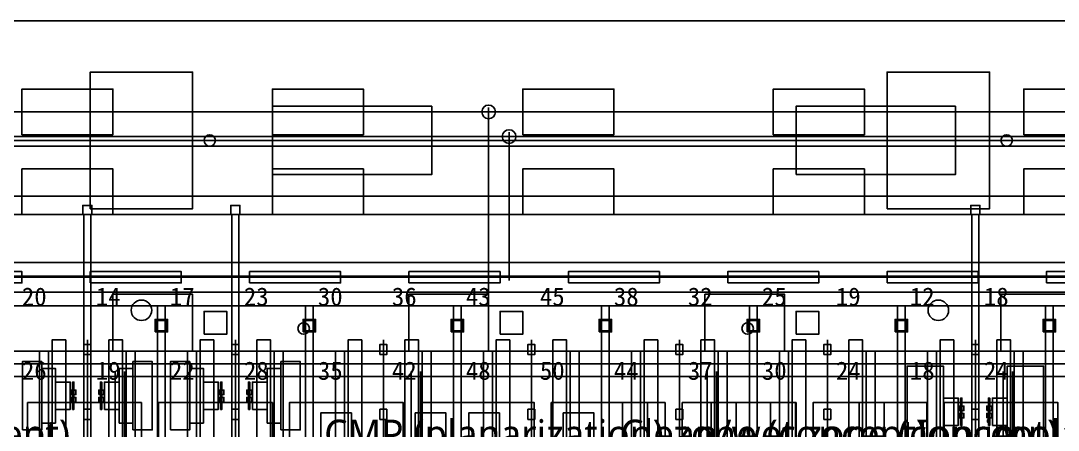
# Model space of a CAD drawing. Header units: metres. Extents: x -1640 to 1560, y -268 to 2338.
# Drawn here: x 166.9 to 258, y 1034.1 to 1070 of the extents above; entities that cross this region are included whole.
import ezdxf

# ---------------------------------------------------------------- set-up
doc = ezdxf.new("R2010")
doc.units = ezdxf.units.M
for name, color, linetype in [('1F_EHS_EXIT_DOOR_CONCEPT', 3, 'Continuous'), ('1F_EHS_EXTINGUISHER_HYDRANT_CABINET_CONCEPT', 1, 'Continuous'), ('1F_ELEC', 6, 'Continuous'), ('1F_STRUCT_COLUMN', 8, 'Continuous'), ('1F_SUPPORT', 4, 'Continuous'), ('1F_ZONE', 3, 'Continuous'), ('2F_CSF_LATERAL_RACK_CONCEPT', 9, 'Continuous'), ('2F_EHS_EXIT_DOOR_CONCEPT', 3, 'Continuous'), ('2F_EHS_EXTINGUISHER_HYDRANT_CABINET_CONCEPT', 1, 'Continuous'), ('2F_STRUCT_COLUMN', 8, 'Continuous'), ('2F_SUPPORT', 4, 'Continuous'), ('2F_ZONE', 3, 'Continuous'), ('3F_CLEANROOM_OVERHEAD_PIPE_DUCT_CONCEPT', 9, 'Continuous'), ('3F_CMP', 5, 'Continuous'), ('3F_EHS_EGRESS_DIST_M', 2, 'Continuous'), ('3F_EHS_EXIT_DOOR_CONCEPT', 3, 'Continuous'), ('3F_EHS_EXTINGUISHER_HYDRANT_CABINET_CONCEPT', 1, 'Continuous'), ('3F_ETCH', 2, 'Continuous'), ('3F_FOUP', 5, 'Continuous'), ('3F_IMP', 1, 'Continuous'), ('3F_OHT', 9, 'Continuous'), ('3F_OHTV', 1, 'Continuous'), ('3F_SUPPORT', 4, 'Continuous'), ('3F_TBAR', 6, 'Continuous'), ('3F_TEXT', 7, 'Continuous'), ('3F_WET', 6, 'Continuous'), ('3F_ZONE', 3, 'Continuous'), ('4F_DCC', 3, 'Continuous'), ('4F_FFU', 1, 'Continuous'), ('4F_MAU', 2, 'Continuous'), ('4F_STRUCT_PLENUM_TRUSS_CONCEPT', 9, 'Continuous'), ('4F_SUPPORT', 4, 'Continuous'), ('4F_ZONE', 3, 'Continuous'), ('5F_EHS_EXIT_DOOR_CONCEPT', 3, 'Continuous'), ('5F_EHS_EXTINGUISHER_HYDRANT_CABINET_CONCEPT', 1, 'Continuous'), ('5F_ELEC', 6, 'Continuous'), ('5F_STRUCT_COLUMN', 8, 'Continuous'), ('5F_SUPPORT', 4, 'Continuous'), ('5F_ZONE', 3, 'Continuous'), ('6F_CSF_LATERAL_RACK_CONCEPT', 9, 'Continuous'), ('6F_EHS_EXIT_DOOR_CONCEPT', 3, 'Continuous'), ('6F_EHS_EXTINGUISHER_HYDRANT_CABINET_CONCEPT', 1, 'Continuous'), ('6F_STRUCT_COLUMN', 8, 'Continuous'), ('6F_SUPPORT', 4, 'Continuous'), ('6F_ZONE', 3, 'Continuous'), ('7F_CLEANROOM_OVERHEAD_PIPE_DUCT_CONCEPT', 9, 'Continuous'), ('7F_CMP', 5, 'Continuous'), ('7F_EHS_EGRESS_DIST_M', 2, 'Continuous'), ('7F_EHS_EXIT_DOOR_CONCEPT', 3, 'Continuous'), ('7F_EHS_EXTINGUISHER_HYDRANT_CABINET_CONCEPT', 1, 'Continuous'), ('7F_ETCH', 2, 'Continuous'), ('7F_FOUP', 5, 'Continuous'), ('7F_IMP', 1, 'Continuous'), ('7F_OHT', 9, 'Continuous'), ('7F_OHTV', 1, 'Continuous'), ('7F_SUPPORT', 4, 'Continuous'), ('7F_TBAR', 6, 'Continuous'), ('7F_TEXT', 7, 'Continuous'), ('7F_WET', 6, 'Continuous'), ('7F_ZONE', 3, 'Continuous'), ('8F_DCC', 3, 'Continuous'), ('8F_FFU', 1, 'Continuous'), ('8F_MAU', 2, 'Continuous'), ('8F_STRUCT_PLENUM_TRUSS_CONCEPT', 9, 'Continuous'), ('8F_SUPPORT', 4, 'Continuous'), ('8F_ZONE', 3, 'Continuous'), ('EHS_TREATED_EXHAUST', 30, 'Continuous'), ('OUTLINE', 7, 'Continuous'), ('RF_RSC', 4, 'Continuous'), ('RF_STACK', 2, 'Continuous'), ('UTIL_CHW.R_CONCEPT', 2, 'Continuous'), ('UTIL_CHW.S_CONCEPT', 1, 'Continuous'), ('UTIL_ELEC.EMERG_CONCEPT', 4, 'Continuous'), ('UTIL_ELEC.MV_CONCEPT', 1, 'Continuous'), ('UTIL_ELEC.UPS_CONCEPT', 3, 'Continuous'), ('UTIL_EXH.HEAT_CONCEPT', 1, 'Continuous'), ('UTIL_EXH.HEAT_RISER', 1, 'Continuous'), ('UTIL_EXH.VOC_CONCEPT', 6, 'Continuous'), ('UTIL_EXH.VOC_RISER', 6, 'Continuous'), ('UTIL_HR_CONCEPT', 5, 'Continuous'), ('UTIL_PCW.R_CONCEPT', 1, 'Continuous'), ('UTIL_PCW.S_CONCEPT', 6, 'Continuous'), ('UTIL_WW.AA_CONCEPT', 3, 'Continuous'), ('UTIL_WW.F_CONCEPT', 2, 'Continuous'), ('UTIL_WW.ORG_CONCEPT', 4, 'Continuous')]:
    doc.layers.add(name, color=color, linetype=linetype)
doc.styles.add('KO', font='malgun.ttf')

msp = doc.modelspace()

# ---------------------------------------------------------------- linework, layer by layer
at = {"layer": '1F_EHS_EXIT_DOOR_CONCEPT'}
for centre in [(177.5, 1044.6), (247.5, 1044.6)]:
    msp.add_circle(centre, 0.9, dxfattribs=at)
at = {"layer": '1F_EHS_EXTINGUISHER_HYDRANT_CABINET_CONCEPT'}
for centre in [(183.5, 1059.5), (253.5, 1059.5), (191.75, 1043), (230.75, 1043)]:
    msp.add_circle(centre, 0.5, dxfattribs=at)
at = {"layer": '1F_ELEC'}
for points in [[(167, 1060), (175, 1060), (175, 1064), (167, 1064)], [(189, 1060), (197, 1060), (197, 1064), (189, 1064)], [(211, 1060), (219, 1060), (219, 1064), (211, 1064)], [(233, 1060), (241, 1060), (241, 1064), (233, 1064)], [(255, 1060), (263, 1060), (263, 1064), (255, 1064)], [(167, 1053), (175, 1053), (175, 1057), (167, 1057)], [(189, 1053), (197, 1053), (197, 1057), (189, 1057)], [(211, 1053), (219, 1053), (219, 1057), (211, 1057)], [(233, 1053), (241, 1053), (241, 1057), (233, 1057)], [(255, 1053), (263, 1053), (263, 1057), (255, 1057)]]:
    msp.add_lwpolyline(points, close=True, dxfattribs=at)
at = {"layer": '1F_STRUCT_COLUMN'}
for points in [[(178.7, 1042.7), (179.8, 1042.7), (179.8, 1043.8), (178.7, 1043.8)], [(191.7, 1042.7), (192.8, 1042.7), (192.8, 1043.8), (191.7, 1043.8)], [(204.7, 1042.7), (205.8, 1042.7), (205.8, 1043.8), (204.7, 1043.8)], [(217.7, 1042.7), (218.8, 1042.7), (218.8, 1043.8), (217.7, 1043.8)], [(230.7, 1042.7), (231.8, 1042.7), (231.8, 1043.8), (230.7, 1043.8)], [(243.7, 1042.7), (244.8, 1042.7), (244.8, 1043.8), (243.7, 1043.8)], [(256.7, 1042.7), (257.8, 1042.7), (257.8, 1043.8), (256.7, 1043.8)]]:
    msp.add_lwpolyline(points, close=True, dxfattribs=at)
at = {"layer": '1F_SUPPORT'}
for points in [[(173, 1053.5), (182, 1053.5), (182, 1065.5), (173, 1065.5)], [(243, 1053.5), (252, 1053.5), (252, 1065.5), (243, 1065.5)]]:
    msp.add_lwpolyline(points, close=True, dxfattribs=at)
at = {"layer": '1F_ZONE'}
msp.add_lwpolyline([(16.5, 887), (290, 887), (290, 1045), (16.5, 1045)], close=True, dxfattribs=at)
at = {"layer": '2F_CSF_LATERAL_RACK_CONCEPT'}
for points in [[(168.55, 891), (169.35, 891), (169.35, 1041), (168.55, 1041)], [(176.15, 891), (176.95, 891), (176.95, 1041), (176.15, 1041)], [(181.55, 891), (182.35, 891), (182.35, 1041), (181.55, 1041)], [(189.15, 891), (189.95, 891), (189.95, 1041), (189.15, 1041)], [(194.55, 891), (195.35, 891), (195.35, 1041), (194.55, 1041)], [(202.15, 891), (202.95, 891), (202.95, 1041), (202.15, 1041)], [(207.55, 891), (208.35, 891), (208.35, 1041), (207.55, 1041)], [(215.15, 891), (215.95, 891), (215.95, 1041), (215.15, 1041)], [(220.55, 891), (221.35, 891), (221.35, 1041), (220.55, 1041)], [(228.15, 891), (228.95, 891), (228.95, 1041), (228.15, 1041)], [(233.55, 891), (234.35, 891), (234.35, 1041), (233.55, 1041)], [(241.15, 891), (241.95, 891), (241.95, 1041), (241.15, 1041)], [(246.55, 891), (247.35, 891), (247.35, 1041), (246.55, 1041)], [(254.15, 891), (254.95, 891), (254.95, 1041), (254.15, 1041)]]:
    msp.add_lwpolyline(points, close=True, dxfattribs=at)
at = {"layer": '2F_EHS_EXIT_DOOR_CONCEPT'}
for centre in [(177.5, 1044.6), (247.5, 1044.6)]:
    msp.add_circle(centre, 0.9, dxfattribs=at)
at = {"layer": '2F_EHS_EXTINGUISHER_HYDRANT_CABINET_CONCEPT'}
for centre in [(183.5, 1059.5), (253.5, 1059.5)]:
    msp.add_circle(centre, 0.5, dxfattribs=at)
at = {"layer": '2F_STRUCT_COLUMN'}
for points in [[(178.8, 1042.8), (179.7, 1042.8), (179.7, 1043.7), (178.8, 1043.7)], [(191.8, 1042.8), (192.7, 1042.8), (192.7, 1043.7), (191.8, 1043.7)], [(204.8, 1042.8), (205.7, 1042.8), (205.7, 1043.7), (204.8, 1043.7)], [(217.8, 1042.8), (218.7, 1042.8), (218.7, 1043.7), (217.8, 1043.7)], [(230.8, 1042.8), (231.7, 1042.8), (231.7, 1043.7), (230.8, 1043.7)], [(243.8, 1042.8), (244.7, 1042.8), (244.7, 1043.7), (243.8, 1043.7)], [(256.8, 1042.8), (257.7, 1042.8), (257.7, 1043.7), (256.8, 1043.7)]]:
    msp.add_lwpolyline(points, close=True, dxfattribs=at)
at = {"layer": '2F_SUPPORT'}
for points in [[(173, 1053.5), (182, 1053.5), (182, 1065.5), (173, 1065.5)], [(243, 1053.5), (252, 1053.5), (252, 1065.5), (243, 1065.5)]]:
    msp.add_lwpolyline(points, close=True, dxfattribs=at)
at = {"layer": '2F_ZONE'}
msp.add_lwpolyline([(16.5, 887), (290, 887), (290, 1045), (16.5, 1045)], close=True, dxfattribs=at)
at = {"layer": '3F_CLEANROOM_OVERHEAD_PIPE_DUCT_CONCEPT'}
for points in [[(169.65, 890), (170.85, 890), (170.85, 1042), (169.65, 1042)], [(174.65, 890), (175.85, 890), (175.85, 1042), (174.65, 1042)], [(182.65, 890), (183.85, 890), (183.85, 1042), (182.65, 1042)], [(187.65, 890), (188.85, 890), (188.85, 1042), (187.65, 1042)], [(195.65, 890), (196.85, 890), (196.85, 1042), (195.65, 1042)], [(200.65, 890), (201.85, 890), (201.85, 1042), (200.65, 1042)], [(208.65, 890), (209.85, 890), (209.85, 1042), (208.65, 1042)], [(213.65, 890), (214.85, 890), (214.85, 1042), (213.65, 1042)], [(221.65, 890), (222.85, 890), (222.85, 1042), (221.65, 1042)], [(226.65, 890), (227.85, 890), (227.85, 1042), (226.65, 1042)], [(234.65, 890), (235.85, 890), (235.85, 1042), (234.65, 1042)], [(239.65, 890), (240.85, 890), (240.85, 1042), (239.65, 1042)], [(247.65, 890), (248.85, 890), (248.85, 1042), (247.65, 1042)], [(252.65, 890), (253.85, 890), (253.85, 1042), (252.65, 1042)]]:
    msp.add_lwpolyline(points, close=True, dxfattribs=at)
at = {"layer": '3F_CMP'}
for points in [[(193.25, 1030.1), (195.95, 1030.1), (195.95, 1035.6), (193.25, 1035.6)], [(201.55, 1030.1), (204.25, 1030.1), (204.25, 1035.6), (201.55, 1035.6)], [(206.25, 1030.1), (208.95, 1030.1), (208.95, 1035.6), (206.25, 1035.6)], [(214.55, 1030.1), (217.25, 1030.1), (217.25, 1035.6), (214.55, 1035.6)]]:
    msp.add_lwpolyline(points, close=True, dxfattribs=at)
at = {"layer": '3F_EHS_EXIT_DOOR_CONCEPT'}
for centre in [(177.5, 1044.6), (247.5, 1044.6)]:
    msp.add_circle(centre, 0.9, dxfattribs=at)
at = {"layer": '3F_EHS_EXTINGUISHER_HYDRANT_CABINET_CONCEPT'}
for centre in [(183.5, 1059.5), (253.5, 1059.5)]:
    msp.add_circle(centre, 0.5, dxfattribs=at)
at = {"layer": '3F_ETCH'}
for points in [[(167.05, 1034.1), (168.75, 1034.1), (168.75, 1040.1), (167.05, 1040.1)], [(176.75, 1034.1), (178.45, 1034.1), (178.45, 1040.1), (176.75, 1040.1)], [(180.05, 1034.1), (181.75, 1034.1), (181.75, 1040.1), (180.05, 1040.1)], [(189.75, 1034.1), (191.45, 1034.1), (191.45, 1040.1), (189.75, 1040.1)], [(168.75, 1034.7), (169.95, 1034.7), (169.95, 1039.5), (168.75, 1039.5)], [(175.55, 1034.7), (176.75, 1034.7), (176.75, 1039.5), (175.55, 1039.5)], [(181.75, 1034.7), (182.95, 1034.7), (182.95, 1039.5), (181.75, 1039.5)], [(188.55, 1034.7), (189.75, 1034.7), (189.75, 1039.5), (188.55, 1039.5)], [(169.95, 1035.9), (171.25, 1035.9), (171.25, 1038.3), (169.95, 1038.3)], [(174.25, 1035.9), (175.55, 1035.9), (175.55, 1038.3), (174.25, 1038.3)], [(182.95, 1035.9), (184.25, 1035.9), (184.25, 1038.3), (182.95, 1038.3)], [(187.25, 1035.9), (188.55, 1035.9), (188.55, 1038.3), (187.25, 1038.3)]]:
    msp.add_lwpolyline(points, close=True, dxfattribs=at)
at = {"layer": '3F_FOUP'}
for points in [[(171.3, 1037.2), (171.75, 1037.2), (171.75, 1037.6), (171.3, 1037.6)], [(173.75, 1037.2), (174.2, 1037.2), (174.2, 1037.6), (173.75, 1037.6)], [(184.3, 1037.2), (184.75, 1037.2), (184.75, 1037.6), (184.3, 1037.6)], [(186.75, 1037.2), (187.2, 1037.2), (187.2, 1037.6), (186.75, 1037.6)], [(171.3, 1036.55), (171.75, 1036.55), (171.75, 1036.95), (171.3, 1036.95)], [(173.75, 1036.55), (174.2, 1036.55), (174.2, 1036.95), (173.75, 1036.95)], [(184.3, 1036.55), (184.75, 1036.55), (184.75, 1036.95), (184.3, 1036.95)], [(186.75, 1036.55), (187.2, 1036.55), (187.2, 1036.95), (186.75, 1036.95)], [(249.3, 1035.8), (249.75, 1035.8), (249.75, 1036.2), (249.3, 1036.2)], [(251.75, 1035.8), (252.2, 1035.8), (252.2, 1036.2), (251.75, 1036.2)], [(249.3, 1035.15), (249.75, 1035.15), (249.75, 1035.55), (249.3, 1035.55)], [(251.75, 1035.15), (252.2, 1035.15), (252.2, 1035.55), (251.75, 1035.55)]]:
    msp.add_lwpolyline(points, close=True, dxfattribs=at)
at = {"layer": '3F_IMP'}
for points in [[(244.75, 1031.7), (247.95, 1031.7), (247.95, 1039.7), (244.75, 1039.7)], [(253.55, 1031.7), (256.75, 1031.7), (256.75, 1039.7), (253.55, 1039.7)], [(247.95, 1034.5), (249.25, 1034.5), (249.25, 1036.9), (247.95, 1036.9)], [(252.25, 1034.5), (253.55, 1034.5), (253.55, 1036.9), (252.25, 1036.9)]]:
    msp.add_lwpolyline(points, close=True, dxfattribs=at)
at = {"layer": '3F_OHT'}
for p, q in [((172.75, 970), (172.75, 1042)), ((185.75, 970), (185.75, 1042)), ((198.75, 970), (198.75, 1042)), ((211.75, 970), (211.75, 1042)), ((224.75, 970), (224.75, 1042)), ((237.75, 970), (237.75, 1042)), ((250.75, 970), (250.75, 1042))]:
    msp.add_line(p, q, dxfattribs=at)
at = {"layer": '3F_OHTV'}
for points in [[(172.45, 1040.71), (173.05, 1040.71), (173.05, 1041.61), (172.45, 1041.61)], [(185.45, 1040.71), (186.05, 1040.71), (186.05, 1041.61), (185.45, 1041.61)], [(198.45, 1040.71), (199.05, 1040.71), (199.05, 1041.61), (198.45, 1041.61)], [(211.45, 1040.71), (212.05, 1040.71), (212.05, 1041.61), (211.45, 1041.61)], [(224.45, 1040.71), (225.05, 1040.71), (225.05, 1041.61), (224.45, 1041.61)], [(237.45, 1040.71), (238.05, 1040.71), (238.05, 1041.61), (237.45, 1041.61)], [(250.45, 1040.71), (251.05, 1040.71), (251.05, 1041.61), (250.45, 1041.61)], [(172.45, 1035.02), (173.05, 1035.02), (173.05, 1035.92), (172.45, 1035.92)], [(185.45, 1035.02), (186.05, 1035.02), (186.05, 1035.92), (185.45, 1035.92)], [(198.45, 1035.02), (199.05, 1035.02), (199.05, 1035.92), (198.45, 1035.92)], [(211.45, 1035.02), (212.05, 1035.02), (212.05, 1035.92), (211.45, 1035.92)], [(224.45, 1035.02), (225.05, 1035.02), (225.05, 1035.92), (224.45, 1035.92)], [(237.45, 1035.02), (238.05, 1035.02), (238.05, 1035.92), (237.45, 1035.92)], [(250.45, 1035.02), (251.05, 1035.02), (251.05, 1035.92), (250.45, 1035.92)]]:
    msp.add_lwpolyline(points, close=True, dxfattribs=at)
at = {"layer": '3F_SUPPORT'}
for points in [[(173, 1053.5), (182, 1053.5), (182, 1065.5), (173, 1065.5)], [(243, 1053.5), (252, 1053.5), (252, 1065.5), (243, 1065.5)]]:
    msp.add_lwpolyline(points, close=True, dxfattribs=at)
at = {"layer": '3F_TBAR'}
for points in [[(171.45, 1035.9), (171.57, 1035.9), (171.57, 1038.3), (171.45, 1038.3)], [(173.9, 1035.9), (174.02, 1035.9), (174.02, 1038.3), (173.9, 1038.3)], [(184.45, 1035.9), (184.57, 1035.9), (184.57, 1038.3), (184.45, 1038.3)], [(186.9, 1035.9), (187.02, 1035.9), (187.02, 1038.3), (186.9, 1038.3)], [(249.45, 1034.5), (249.57, 1034.5), (249.57, 1036.9), (249.45, 1036.9)], [(251.9, 1034.5), (252.02, 1034.5), (252.02, 1036.9), (251.9, 1036.9)]]:
    msp.add_lwpolyline(points, close=True, dxfattribs=at)
at = {"layer": '3F_WET'}
for points in [[(219.75, 1027.5), (221.95, 1027.5), (221.95, 1036.5), (219.75, 1036.5)], [(227.55, 1027.5), (229.75, 1027.5), (229.75, 1036.5), (227.55, 1036.5)], [(232.75, 1027.5), (234.95, 1027.5), (234.95, 1036.5), (232.75, 1036.5)], [(240.55, 1027.5), (242.75, 1027.5), (242.75, 1036.5), (240.55, 1036.5)]]:
    msp.add_lwpolyline(points, close=True, dxfattribs=at)
at = {"layer": '3F_ZONE'}
msp.add_lwpolyline([(16.5, 887), (290, 887), (290, 1045), (16.5, 1045)], close=True, dxfattribs=at)
at = {"layer": '4F_DCC'}
for points in [[(159, 1047), (167, 1047), (167, 1048), (159, 1048)], [(173, 1047), (181, 1047), (181, 1048), (173, 1048)], [(187, 1047), (195, 1047), (195, 1048), (187, 1048)], [(201, 1047), (209, 1047), (209, 1048), (201, 1048)], [(215, 1047), (223, 1047), (223, 1048), (215, 1048)], [(229, 1047), (237, 1047), (237, 1048), (229, 1048)], [(243, 1047), (251, 1047), (251, 1048), (243, 1048)], [(257, 1047), (265, 1047), (265, 1048), (257, 1048)]]:
    msp.add_lwpolyline(points, close=True, dxfattribs=at)
at = {"layer": '4F_FFU'}
for points in [[(167.5, 1026.5), (177.5, 1026.5), (177.5, 1036.5), (167.5, 1036.5)], [(179, 1026.5), (189, 1026.5), (189, 1036.5), (179, 1036.5)], [(190.5, 1026.5), (200.5, 1026.5), (200.5, 1036.5), (190.5, 1036.5)], [(202, 1026.5), (212, 1026.5), (212, 1036.5), (202, 1036.5)], [(213.5, 1026.5), (223.5, 1026.5), (223.5, 1036.5), (213.5, 1036.5)], [(225, 1026.5), (235, 1026.5), (235, 1036.5), (225, 1036.5)], [(236.5, 1026.5), (246.5, 1026.5), (246.5, 1036.5), (236.5, 1036.5)], [(248, 1026.5), (258, 1026.5), (258, 1036.5), (248, 1036.5)]]:
    msp.add_lwpolyline(points, close=True, dxfattribs=at)
at = {"layer": '4F_MAU'}
for points in [[(189, 1056.5), (203, 1056.5), (203, 1062.5), (189, 1062.5)], [(235, 1056.5), (249, 1056.5), (249, 1062.5), (235, 1062.5)]]:
    msp.add_lwpolyline(points, close=True, dxfattribs=at)
at = {"layer": '4F_STRUCT_PLENUM_TRUSS_CONCEPT'}
for points in [[(178.9, 887), (179.6, 887), (179.6, 1045), (178.9, 1045)], [(191.9, 887), (192.6, 887), (192.6, 1045), (191.9, 1045)], [(204.9, 887), (205.6, 887), (205.6, 1045), (204.9, 1045)], [(217.9, 887), (218.6, 887), (218.6, 1045), (217.9, 1045)], [(230.9, 887), (231.6, 887), (231.6, 1045), (230.9, 1045)], [(243.9, 887), (244.6, 887), (244.6, 1045), (243.9, 1045)], [(256.9, 887), (257.6, 887), (257.6, 1045), (256.9, 1045)]]:
    msp.add_lwpolyline(points, close=True, dxfattribs=at)
at = {"layer": '4F_SUPPORT'}
for points in [[(173, 1053.5), (182, 1053.5), (182, 1065.5), (173, 1065.5)], [(243, 1053.5), (252, 1053.5), (252, 1065.5), (243, 1065.5)]]:
    msp.add_lwpolyline(points, close=True, dxfattribs=at)
at = {"layer": '4F_ZONE'}
msp.add_lwpolyline([(16.5, 887), (290, 887), (290, 1045), (16.5, 1045)], close=True, dxfattribs=at)
at = {"layer": '5F_EHS_EXIT_DOOR_CONCEPT'}
for centre in [(177.5, 1044.6), (247.5, 1044.6)]:
    msp.add_circle(centre, 0.9, dxfattribs=at)
at = {"layer": '5F_EHS_EXTINGUISHER_HYDRANT_CABINET_CONCEPT'}
for centre in [(183.5, 1059.5), (253.5, 1059.5), (191.75, 1043), (230.75, 1043)]:
    msp.add_circle(centre, 0.5, dxfattribs=at)
at = {"layer": '5F_ELEC'}
for points in [[(167, 1060), (175, 1060), (175, 1064), (167, 1064)], [(189, 1060), (197, 1060), (197, 1064), (189, 1064)], [(211, 1060), (219, 1060), (219, 1064), (211, 1064)], [(233, 1060), (241, 1060), (241, 1064), (233, 1064)], [(255, 1060), (263, 1060), (263, 1064), (255, 1064)], [(167, 1053), (175, 1053), (175, 1057), (167, 1057)], [(189, 1053), (197, 1053), (197, 1057), (189, 1057)], [(211, 1053), (219, 1053), (219, 1057), (211, 1057)], [(233, 1053), (241, 1053), (241, 1057), (233, 1057)], [(255, 1053), (263, 1053), (263, 1057), (255, 1057)]]:
    msp.add_lwpolyline(points, close=True, dxfattribs=at)
at = {"layer": '5F_STRUCT_COLUMN'}
for points in [[(178.7, 1042.7), (179.8, 1042.7), (179.8, 1043.8), (178.7, 1043.8)], [(191.7, 1042.7), (192.8, 1042.7), (192.8, 1043.8), (191.7, 1043.8)], [(204.7, 1042.7), (205.8, 1042.7), (205.8, 1043.8), (204.7, 1043.8)], [(217.7, 1042.7), (218.8, 1042.7), (218.8, 1043.8), (217.7, 1043.8)], [(230.7, 1042.7), (231.8, 1042.7), (231.8, 1043.8), (230.7, 1043.8)], [(243.7, 1042.7), (244.8, 1042.7), (244.8, 1043.8), (243.7, 1043.8)], [(256.7, 1042.7), (257.8, 1042.7), (257.8, 1043.8), (256.7, 1043.8)]]:
    msp.add_lwpolyline(points, close=True, dxfattribs=at)
at = {"layer": '5F_SUPPORT'}
for points in [[(173, 1053.5), (182, 1053.5), (182, 1065.5), (173, 1065.5)], [(243, 1053.5), (252, 1053.5), (252, 1065.5), (243, 1065.5)]]:
    msp.add_lwpolyline(points, close=True, dxfattribs=at)
at = {"layer": '5F_ZONE'}
msp.add_lwpolyline([(16.5, 887), (290, 887), (290, 1045), (16.5, 1045)], close=True, dxfattribs=at)
at = {"layer": '6F_CSF_LATERAL_RACK_CONCEPT'}
for points in [[(168.55, 891), (169.35, 891), (169.35, 1041), (168.55, 1041)], [(176.15, 891), (176.95, 891), (176.95, 1041), (176.15, 1041)], [(181.55, 891), (182.35, 891), (182.35, 1041), (181.55, 1041)], [(189.15, 891), (189.95, 891), (189.95, 1041), (189.15, 1041)], [(194.55, 891), (195.35, 891), (195.35, 1041), (194.55, 1041)], [(202.15, 891), (202.95, 891), (202.95, 1041), (202.15, 1041)], [(207.55, 891), (208.35, 891), (208.35, 1041), (207.55, 1041)], [(215.15, 891), (215.95, 891), (215.95, 1041), (215.15, 1041)], [(220.55, 891), (221.35, 891), (221.35, 1041), (220.55, 1041)], [(228.15, 891), (228.95, 891), (228.95, 1041), (228.15, 1041)], [(233.55, 891), (234.35, 891), (234.35, 1041), (233.55, 1041)], [(241.15, 891), (241.95, 891), (241.95, 1041), (241.15, 1041)], [(246.55, 891), (247.35, 891), (247.35, 1041), (246.55, 1041)], [(254.15, 891), (254.95, 891), (254.95, 1041), (254.15, 1041)]]:
    msp.add_lwpolyline(points, close=True, dxfattribs=at)
at = {"layer": '6F_EHS_EXIT_DOOR_CONCEPT'}
for centre in [(177.5, 1044.6), (247.5, 1044.6)]:
    msp.add_circle(centre, 0.9, dxfattribs=at)
at = {"layer": '6F_EHS_EXTINGUISHER_HYDRANT_CABINET_CONCEPT'}
for centre in [(183.5, 1059.5), (253.5, 1059.5)]:
    msp.add_circle(centre, 0.5, dxfattribs=at)
at = {"layer": '6F_STRUCT_COLUMN'}
for points in [[(178.8, 1042.8), (179.7, 1042.8), (179.7, 1043.7), (178.8, 1043.7)], [(191.8, 1042.8), (192.7, 1042.8), (192.7, 1043.7), (191.8, 1043.7)], [(204.8, 1042.8), (205.7, 1042.8), (205.7, 1043.7), (204.8, 1043.7)], [(217.8, 1042.8), (218.7, 1042.8), (218.7, 1043.7), (217.8, 1043.7)], [(230.8, 1042.8), (231.7, 1042.8), (231.7, 1043.7), (230.8, 1043.7)], [(243.8, 1042.8), (244.7, 1042.8), (244.7, 1043.7), (243.8, 1043.7)], [(256.8, 1042.8), (257.7, 1042.8), (257.7, 1043.7), (256.8, 1043.7)]]:
    msp.add_lwpolyline(points, close=True, dxfattribs=at)
at = {"layer": '6F_SUPPORT'}
for points in [[(173, 1053.5), (182, 1053.5), (182, 1065.5), (173, 1065.5)], [(243, 1053.5), (252, 1053.5), (252, 1065.5), (243, 1065.5)]]:
    msp.add_lwpolyline(points, close=True, dxfattribs=at)
at = {"layer": '6F_ZONE'}
msp.add_lwpolyline([(16.5, 887), (290, 887), (290, 1045), (16.5, 1045)], close=True, dxfattribs=at)
at = {"layer": '7F_CLEANROOM_OVERHEAD_PIPE_DUCT_CONCEPT'}
for points in [[(169.65, 890), (170.85, 890), (170.85, 1042), (169.65, 1042)], [(174.65, 890), (175.85, 890), (175.85, 1042), (174.65, 1042)], [(182.65, 890), (183.85, 890), (183.85, 1042), (182.65, 1042)], [(187.65, 890), (188.85, 890), (188.85, 1042), (187.65, 1042)], [(195.65, 890), (196.85, 890), (196.85, 1042), (195.65, 1042)], [(200.65, 890), (201.85, 890), (201.85, 1042), (200.65, 1042)], [(208.65, 890), (209.85, 890), (209.85, 1042), (208.65, 1042)], [(213.65, 890), (214.85, 890), (214.85, 1042), (213.65, 1042)], [(221.65, 890), (222.85, 890), (222.85, 1042), (221.65, 1042)], [(226.65, 890), (227.85, 890), (227.85, 1042), (226.65, 1042)], [(234.65, 890), (235.85, 890), (235.85, 1042), (234.65, 1042)], [(239.65, 890), (240.85, 890), (240.85, 1042), (239.65, 1042)], [(247.65, 890), (248.85, 890), (248.85, 1042), (247.65, 1042)], [(252.65, 890), (253.85, 890), (253.85, 1042), (252.65, 1042)]]:
    msp.add_lwpolyline(points, close=True, dxfattribs=at)
at = {"layer": '7F_CMP'}
for points in [[(193.25, 1030.1), (195.95, 1030.1), (195.95, 1035.6), (193.25, 1035.6)], [(201.55, 1030.1), (204.25, 1030.1), (204.25, 1035.6), (201.55, 1035.6)], [(206.25, 1030.1), (208.95, 1030.1), (208.95, 1035.6), (206.25, 1035.6)], [(214.55, 1030.1), (217.25, 1030.1), (217.25, 1035.6), (214.55, 1035.6)]]:
    msp.add_lwpolyline(points, close=True, dxfattribs=at)
at = {"layer": '7F_EHS_EXIT_DOOR_CONCEPT'}
for centre in [(177.5, 1044.6), (247.5, 1044.6)]:
    msp.add_circle(centre, 0.9, dxfattribs=at)
at = {"layer": '7F_EHS_EXTINGUISHER_HYDRANT_CABINET_CONCEPT'}
for centre in [(183.5, 1059.5), (253.5, 1059.5)]:
    msp.add_circle(centre, 0.5, dxfattribs=at)
at = {"layer": '7F_ETCH'}
for points in [[(167.05, 1034.1), (168.75, 1034.1), (168.75, 1040.1), (167.05, 1040.1)], [(176.75, 1034.1), (178.45, 1034.1), (178.45, 1040.1), (176.75, 1040.1)], [(180.05, 1034.1), (181.75, 1034.1), (181.75, 1040.1), (180.05, 1040.1)], [(189.75, 1034.1), (191.45, 1034.1), (191.45, 1040.1), (189.75, 1040.1)], [(168.75, 1034.7), (169.95, 1034.7), (169.95, 1039.5), (168.75, 1039.5)], [(175.55, 1034.7), (176.75, 1034.7), (176.75, 1039.5), (175.55, 1039.5)], [(181.75, 1034.7), (182.95, 1034.7), (182.95, 1039.5), (181.75, 1039.5)], [(188.55, 1034.7), (189.75, 1034.7), (189.75, 1039.5), (188.55, 1039.5)], [(169.95, 1035.9), (171.25, 1035.9), (171.25, 1038.3), (169.95, 1038.3)], [(174.25, 1035.9), (175.55, 1035.9), (175.55, 1038.3), (174.25, 1038.3)], [(182.95, 1035.9), (184.25, 1035.9), (184.25, 1038.3), (182.95, 1038.3)], [(187.25, 1035.9), (188.55, 1035.9), (188.55, 1038.3), (187.25, 1038.3)]]:
    msp.add_lwpolyline(points, close=True, dxfattribs=at)
at = {"layer": '7F_FOUP'}
for points in [[(171.3, 1037.2), (171.75, 1037.2), (171.75, 1037.6), (171.3, 1037.6)], [(173.75, 1037.2), (174.2, 1037.2), (174.2, 1037.6), (173.75, 1037.6)], [(184.3, 1037.2), (184.75, 1037.2), (184.75, 1037.6), (184.3, 1037.6)], [(186.75, 1037.2), (187.2, 1037.2), (187.2, 1037.6), (186.75, 1037.6)], [(171.3, 1036.55), (171.75, 1036.55), (171.75, 1036.95), (171.3, 1036.95)], [(173.75, 1036.55), (174.2, 1036.55), (174.2, 1036.95), (173.75, 1036.95)], [(184.3, 1036.55), (184.75, 1036.55), (184.75, 1036.95), (184.3, 1036.95)], [(186.75, 1036.55), (187.2, 1036.55), (187.2, 1036.95), (186.75, 1036.95)], [(249.3, 1035.8), (249.75, 1035.8), (249.75, 1036.2), (249.3, 1036.2)], [(251.75, 1035.8), (252.2, 1035.8), (252.2, 1036.2), (251.75, 1036.2)], [(249.3, 1035.15), (249.75, 1035.15), (249.75, 1035.55), (249.3, 1035.55)], [(251.75, 1035.15), (252.2, 1035.15), (252.2, 1035.55), (251.75, 1035.55)]]:
    msp.add_lwpolyline(points, close=True, dxfattribs=at)
at = {"layer": '7F_IMP'}
for points in [[(244.75, 1031.7), (247.95, 1031.7), (247.95, 1039.7), (244.75, 1039.7)], [(253.55, 1031.7), (256.75, 1031.7), (256.75, 1039.7), (253.55, 1039.7)], [(247.95, 1034.5), (249.25, 1034.5), (249.25, 1036.9), (247.95, 1036.9)], [(252.25, 1034.5), (253.55, 1034.5), (253.55, 1036.9), (252.25, 1036.9)]]:
    msp.add_lwpolyline(points, close=True, dxfattribs=at)
at = {"layer": '7F_OHT'}
for p, q in [((172.75, 970), (172.75, 1042)), ((185.75, 970), (185.75, 1042)), ((198.75, 970), (198.75, 1042)), ((211.75, 970), (211.75, 1042)), ((224.75, 970), (224.75, 1042)), ((237.75, 970), (237.75, 1042)), ((250.75, 970), (250.75, 1042))]:
    msp.add_line(p, q, dxfattribs=at)
at = {"layer": '7F_OHTV'}
for points in [[(172.45, 1040.71), (173.05, 1040.71), (173.05, 1041.61), (172.45, 1041.61)], [(185.45, 1040.71), (186.05, 1040.71), (186.05, 1041.61), (185.45, 1041.61)], [(198.45, 1040.71), (199.05, 1040.71), (199.05, 1041.61), (198.45, 1041.61)], [(211.45, 1040.71), (212.05, 1040.71), (212.05, 1041.61), (211.45, 1041.61)], [(224.45, 1040.71), (225.05, 1040.71), (225.05, 1041.61), (224.45, 1041.61)], [(237.45, 1040.71), (238.05, 1040.71), (238.05, 1041.61), (237.45, 1041.61)], [(250.45, 1040.71), (251.05, 1040.71), (251.05, 1041.61), (250.45, 1041.61)], [(172.45, 1035.02), (173.05, 1035.02), (173.05, 1035.92), (172.45, 1035.92)], [(185.45, 1035.02), (186.05, 1035.02), (186.05, 1035.92), (185.45, 1035.92)], [(198.45, 1035.02), (199.05, 1035.02), (199.05, 1035.92), (198.45, 1035.92)], [(211.45, 1035.02), (212.05, 1035.02), (212.05, 1035.92), (211.45, 1035.92)], [(224.45, 1035.02), (225.05, 1035.02), (225.05, 1035.92), (224.45, 1035.92)], [(237.45, 1035.02), (238.05, 1035.02), (238.05, 1035.92), (237.45, 1035.92)], [(250.45, 1035.02), (251.05, 1035.02), (251.05, 1035.92), (250.45, 1035.92)]]:
    msp.add_lwpolyline(points, close=True, dxfattribs=at)
at = {"layer": '7F_SUPPORT'}
for points in [[(173, 1053.5), (182, 1053.5), (182, 1065.5), (173, 1065.5)], [(243, 1053.5), (252, 1053.5), (252, 1065.5), (243, 1065.5)]]:
    msp.add_lwpolyline(points, close=True, dxfattribs=at)
at = {"layer": '7F_TBAR'}
for points in [[(171.45, 1035.9), (171.57, 1035.9), (171.57, 1038.3), (171.45, 1038.3)], [(173.9, 1035.9), (174.02, 1035.9), (174.02, 1038.3), (173.9, 1038.3)], [(184.45, 1035.9), (184.57, 1035.9), (184.57, 1038.3), (184.45, 1038.3)], [(186.9, 1035.9), (187.02, 1035.9), (187.02, 1038.3), (186.9, 1038.3)], [(249.45, 1034.5), (249.57, 1034.5), (249.57, 1036.9), (249.45, 1036.9)], [(251.9, 1034.5), (252.02, 1034.5), (252.02, 1036.9), (251.9, 1036.9)]]:
    msp.add_lwpolyline(points, close=True, dxfattribs=at)
at = {"layer": '7F_WET'}
for points in [[(219.75, 1027.5), (221.95, 1027.5), (221.95, 1036.5), (219.75, 1036.5)], [(227.55, 1027.5), (229.75, 1027.5), (229.75, 1036.5), (227.55, 1036.5)], [(232.75, 1027.5), (234.95, 1027.5), (234.95, 1036.5), (232.75, 1036.5)], [(240.55, 1027.5), (242.75, 1027.5), (242.75, 1036.5), (240.55, 1036.5)]]:
    msp.add_lwpolyline(points, close=True, dxfattribs=at)
at = {"layer": '7F_ZONE'}
msp.add_lwpolyline([(16.5, 887), (290, 887), (290, 1045), (16.5, 1045)], close=True, dxfattribs=at)
at = {"layer": '8F_DCC'}
for points in [[(159, 1047), (167, 1047), (167, 1048), (159, 1048)], [(173, 1047), (181, 1047), (181, 1048), (173, 1048)], [(187, 1047), (195, 1047), (195, 1048), (187, 1048)], [(201, 1047), (209, 1047), (209, 1048), (201, 1048)], [(215, 1047), (223, 1047), (223, 1048), (215, 1048)], [(229, 1047), (237, 1047), (237, 1048), (229, 1048)], [(243, 1047), (251, 1047), (251, 1048), (243, 1048)], [(257, 1047), (265, 1047), (265, 1048), (257, 1048)]]:
    msp.add_lwpolyline(points, close=True, dxfattribs=at)
at = {"layer": '8F_FFU'}
for points in [[(167.5, 1026.5), (177.5, 1026.5), (177.5, 1036.5), (167.5, 1036.5)], [(179, 1026.5), (189, 1026.5), (189, 1036.5), (179, 1036.5)], [(190.5, 1026.5), (200.5, 1026.5), (200.5, 1036.5), (190.5, 1036.5)], [(202, 1026.5), (212, 1026.5), (212, 1036.5), (202, 1036.5)], [(213.5, 1026.5), (223.5, 1026.5), (223.5, 1036.5), (213.5, 1036.5)], [(225, 1026.5), (235, 1026.5), (235, 1036.5), (225, 1036.5)], [(236.5, 1026.5), (246.5, 1026.5), (246.5, 1036.5), (236.5, 1036.5)], [(248, 1026.5), (258, 1026.5), (258, 1036.5), (248, 1036.5)]]:
    msp.add_lwpolyline(points, close=True, dxfattribs=at)
at = {"layer": '8F_MAU'}
for points in [[(189, 1056.5), (203, 1056.5), (203, 1062.5), (189, 1062.5)], [(235, 1056.5), (249, 1056.5), (249, 1062.5), (235, 1062.5)]]:
    msp.add_lwpolyline(points, close=True, dxfattribs=at)
at = {"layer": '8F_STRUCT_PLENUM_TRUSS_CONCEPT'}
for points in [[(178.9, 887), (179.6, 887), (179.6, 1045), (178.9, 1045)], [(191.9, 887), (192.6, 887), (192.6, 1045), (191.9, 1045)], [(204.9, 887), (205.6, 887), (205.6, 1045), (204.9, 1045)], [(217.9, 887), (218.6, 887), (218.6, 1045), (217.9, 1045)], [(230.9, 887), (231.6, 887), (231.6, 1045), (230.9, 1045)], [(243.9, 887), (244.6, 887), (244.6, 1045), (243.9, 1045)], [(256.9, 887), (257.6, 887), (257.6, 1045), (256.9, 1045)]]:
    msp.add_lwpolyline(points, close=True, dxfattribs=at)
at = {"layer": '8F_SUPPORT'}
for points in [[(173, 1053.5), (182, 1053.5), (182, 1065.5), (173, 1065.5)], [(243, 1053.5), (252, 1053.5), (252, 1065.5), (243, 1065.5)]]:
    msp.add_lwpolyline(points, close=True, dxfattribs=at)
at = {"layer": '8F_ZONE'}
msp.add_lwpolyline([(16.5, 887), (290, 887), (290, 1045), (16.5, 1045)], close=True, dxfattribs=at)
at = {"layer": 'EHS_TREATED_EXHAUST'}
for points in [[(172.35, 1053), (173.15, 1053), (173.15, 1053.8), (172.35, 1053.8)], [(172.35, 1053), (173.15, 1053), (173.15, 1053.8), (172.35, 1053.8)], [(185.35, 1053), (186.15, 1053), (186.15, 1053.8), (185.35, 1053.8)], [(185.35, 1053), (186.15, 1053), (186.15, 1053.8), (185.35, 1053.8)], [(250.35, 1053), (251.15, 1053), (251.15, 1053.8), (250.35, 1053.8)], [(250.35, 1053), (251.15, 1053), (251.15, 1053.8), (250.35, 1053.8)], [(172.45, 891), (173.05, 891), (173.05, 1053), (172.45, 1053)], [(172.45, 891), (173.05, 891), (173.05, 1053), (172.45, 1053)], [(185.45, 891), (186.05, 891), (186.05, 1053), (185.45, 1053)], [(185.45, 891), (186.05, 891), (186.05, 1053), (185.45, 1053)], [(250.45, 891), (251.05, 891), (251.05, 1053), (250.45, 1053)], [(250.45, 891), (251.05, 891), (251.05, 1053), (250.45, 1053)]]:
    msp.add_lwpolyline(points, close=True, dxfattribs=at)
at = {"layer": 'OUTLINE'}
msp.add_lwpolyline([(-307, 862), (347, 862), (347, 1070), (-307, 1070)], close=True, dxfattribs=at)
at = {"layer": 'RF_RSC'}
for points in [[(175, 1041), (182, 1041), (182, 1046), (175, 1046)], [(201, 1041), (208, 1041), (208, 1046), (201, 1046)], [(227, 1041), (234, 1041), (234, 1046), (227, 1046)], [(253, 1041), (260, 1041), (260, 1046), (253, 1046)]]:
    msp.add_lwpolyline(points, close=True, dxfattribs=at)
at = {"layer": 'RF_STACK'}
for points in [[(183, 1042.5), (185, 1042.5), (185, 1044.5), (183, 1044.5)], [(209, 1042.5), (211, 1042.5), (211, 1044.5), (209, 1044.5)], [(235, 1042.5), (237, 1042.5), (237, 1044.5), (235, 1044.5)]]:
    msp.add_lwpolyline(points, close=True, dxfattribs=at)
at = {"layer": 'UTIL_CHW.R_CONCEPT'}
msp.add_line((-276.2, 1048.8), (287.8, 1048.8), dxfattribs=at)
msp.add_line((-276.2, 1048.8), (287.8, 1048.8), dxfattribs=at)
at = {"layer": 'UTIL_CHW.S_CONCEPT'}
msp.add_line((-277.5, 1047.5), (286.5, 1047.5), dxfattribs=at)
msp.add_line((-277.5, 1047.5), (286.5, 1047.5), dxfattribs=at)
at = {"layer": 'UTIL_ELEC.EMERG_CONCEPT'}
for p in [(-285.3, 1062), (-281.3, 1062)]:
    msp.add_line(p, (284.3, 1062), dxfattribs=at)
at = {"layer": 'UTIL_ELEC.MV_CONCEPT'}
for p, q in [((-283.4, 1054.6), (284.4, 1054.6)), ((-283.4, 1054.6), (284.4, 1054.6)), ((-283.4, 1053), (284.4, 1053)), ((-283.4, 1053), (284.4, 1053))]:
    msp.add_line(p, q, dxfattribs=at)
at = {"layer": 'UTIL_ELEC.UPS_CONCEPT'}
msp.add_line((-255.3, 1059), (284.3, 1059), dxfattribs=at)
msp.add_line((-255.3, 1059), (284.3, 1059), dxfattribs=at)
at = {"layer": 'UTIL_EXH.HEAT_CONCEPT'}
for p, q in [((209.8, 1047.2), (209.8, 1060.24)), ((209.8, 1047.2), (209.8, 1060.24)), ((-267.55, 1059.84), (295.55, 1059.84)), ((-279.4, 1047.6), (288.4, 1047.6)), ((-279.4, 1047.6), (288.4, 1047.6))]:
    msp.add_line(p, q, dxfattribs=at)
at = {"layer": 'UTIL_EXH.HEAT_RISER'}
msp.add_circle((209.8, 1059.84), 0.6, dxfattribs=at)
at = {"layer": 'UTIL_EXH.VOC_CONCEPT'}
for p, q in [((-267.55, 1062), (295.55, 1062)), ((208, 1045.8), (208, 1062.4)), ((208, 1045.8), (208, 1062.4)), ((-279.4, 1046.2), (288.4, 1046.2)), ((-279.4, 1046.2), (288.4, 1046.2))]:
    msp.add_line(p, q, dxfattribs=at)
at = {"layer": 'UTIL_EXH.VOC_RISER'}
msp.add_circle((208, 1062), 0.6, dxfattribs=at)
at = {"layer": 'UTIL_HR_CONCEPT'}
msp.add_line((9.15, 1059.5), (280.35, 1059.5), dxfattribs=at)
msp.add_line((9.15, 1059.5), (280.35, 1059.5), dxfattribs=at)
at = {"layer": 'UTIL_PCW.R_CONCEPT'}
for p, q in [((176.005, 892.77), (176.005, 1039.22)), ((176.005, 892.77), (176.005, 1039.22)), ((202.005, 892.77), (202.005, 1039.22)), ((202.005, 892.77), (202.005, 1039.22)), ((228.005, 892.77), (228.005, 1039.22)), ((228.005, 892.77), (228.005, 1039.22)), ((254.005, 892.77), (254.005, 1039.22)), ((254.005, 892.77), (254.005, 1039.22))]:
    msp.add_line(p, q, dxfattribs=at)
at = {"layer": 'UTIL_PCW.S_CONCEPT'}
for p, q in [((175.195, 892.77), (175.195, 1039.22)), ((175.195, 892.77), (175.195, 1039.22)), ((201.195, 892.77), (201.195, 1039.22)), ((201.195, 892.77), (201.195, 1039.22)), ((227.195, 892.77), (227.195, 1039.22)), ((227.195, 892.77), (227.195, 1039.22)), ((253.195, 892.77), (253.195, 1039.22)), ((253.195, 892.77), (253.195, 1039.22))]:
    msp.add_line(p, q, dxfattribs=at)
at = {"layer": 'UTIL_WW.AA_CONCEPT'}
msp.add_line((-277.3, 1039.9), (286.3, 1039.9), dxfattribs=at)
at = {"layer": 'UTIL_WW.F_CONCEPT'}
msp.add_line((-277.3, 1041), (286.3, 1041), dxfattribs=at)
at = {"layer": 'UTIL_WW.ORG_CONCEPT'}
msp.add_line((-277.3, 1038.8), (286.3, 1038.8), dxfattribs=at)

# ---------------------------------------------------------------- texts
at = {"layer": '3F_EHS_EGRESS_DIST_M'}
for s, p in [('20', (167, 1045)), ('14', (173.5, 1045)), ('17', (180, 1045)), ('23', (186.5, 1045)), ('30', (193, 1045)), ('36', (199.5, 1045)), ('43', (206, 1045)), ('45', (212.5, 1045)), ('38', (219, 1045)), ('32', (225.5, 1045)), ('25', (232, 1045)), ('19', (238.5, 1045)), ('12', (245, 1045)), ('18', (251.5, 1045)), ('26', (167, 1038.5)), ('19', (173.5, 1038.5)), ('22', (180, 1038.5)), ('28', (186.5, 1038.5)), ('35', (193, 1038.5)), ('42', (199.5, 1038.5)), ('48', (206, 1038.5)), ('50', (212.5, 1038.5)), ('44', (219, 1038.5)), ('37', (225.5, 1038.5)), ('30', (232, 1038.5)), ('24', (238.5, 1038.5)), ('18', (245, 1038.5)), ('24', (251.5, 1038.5))]:
    msp.add_text(s, height=1.6, dxfattribs=at).set_placement(p)
at = {"layer": '3F_TEXT', "style": 'KO'}
for s, p in [('Etch zone (concept)', (141.55, 1032.5)), ('CMP (planarization) zone (concept)', (193.55, 1032.5)), ('Clean/wet zone (concept)', (219.55, 1032.5)), ('Ion implant zone (concept)', (245.55, 1032.5))]:
    msp.add_text(s, height=2.5, dxfattribs=at).set_placement(p)
at = {"layer": '7F_EHS_EGRESS_DIST_M'}
for s, p in [('20', (167, 1045)), ('14', (173.5, 1045)), ('17', (180, 1045)), ('23', (186.5, 1045)), ('30', (193, 1045)), ('36', (199.5, 1045)), ('43', (206, 1045)), ('45', (212.5, 1045)), ('38', (219, 1045)), ('32', (225.5, 1045)), ('25', (232, 1045)), ('19', (238.5, 1045)), ('12', (245, 1045)), ('18', (251.5, 1045)), ('26', (167, 1038.5)), ('19', (173.5, 1038.5)), ('22', (180, 1038.5)), ('28', (186.5, 1038.5)), ('35', (193, 1038.5)), ('42', (199.5, 1038.5)), ('48', (206, 1038.5)), ('50', (212.5, 1038.5)), ('44', (219, 1038.5)), ('37', (225.5, 1038.5)), ('30', (232, 1038.5)), ('24', (238.5, 1038.5)), ('18', (245, 1038.5)), ('24', (251.5, 1038.5))]:
    msp.add_text(s, height=1.6, dxfattribs=at).set_placement(p)
at = {"layer": '7F_TEXT', "style": 'KO'}
for s, p in [('Etch zone (concept)', (141.55, 1032.5)), ('CMP (planarization) zone (concept)', (193.55, 1032.5)), ('Clean/wet zone (concept)', (219.55, 1032.5)), ('Ion implant zone (concept)', (245.55, 1032.5))]:
    msp.add_text(s, height=2.5, dxfattribs=at).set_placement(p)

doc.saveas('drawing.dxf')
